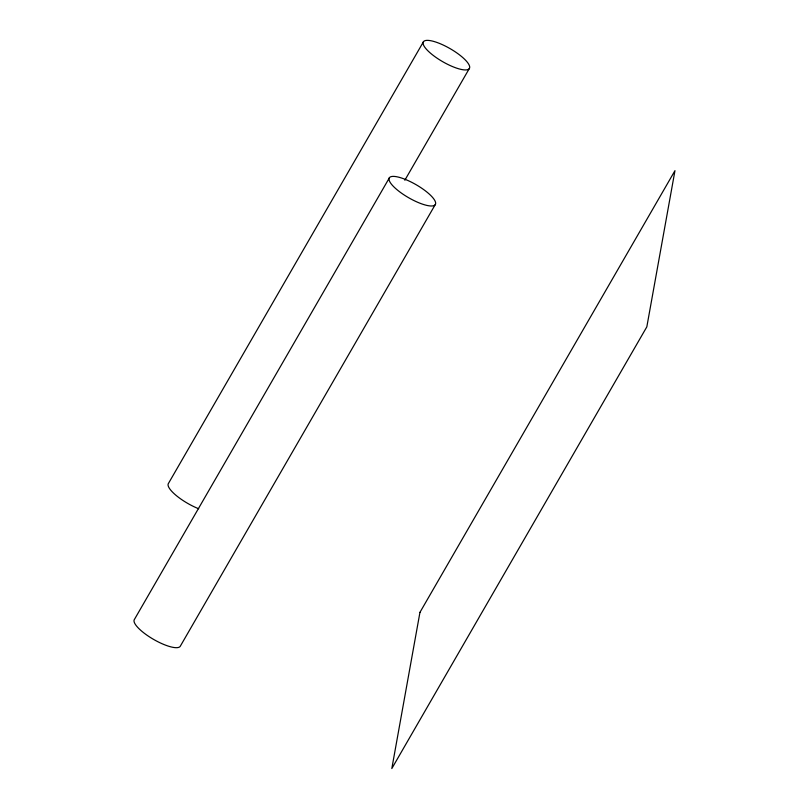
<?xml version="1.0" encoding="UTF-8"?>
<svg xmlns="http://www.w3.org/2000/svg" width="809" height="809" viewBox="0 0 809 809"><rect width="100%" height="100%" fill="white"/><g stroke="black" fill="none" stroke-linecap="round" stroke-linejoin="round"><path stroke-width="1.21" d="M423.552 41.593L168.535 483.286A26.586 7.503 30 0 0 198.68 508.75M389.493 177.636L134.486 619.33A26.586 7.503 30 0 0 152.567 638.807A26.586 7.503 30 0 0 180.154 646.452L435.171 204.758A26.586 7.503 30 0 0 405.026 179.285A26.586 7.503 30 0 0 396.804 189.539A26.586 7.503 30 0 0 435.171 204.758M404.834 180.235L469.22 68.714A26.586 7.503 30 0 0 439.075 43.251A26.586 7.503 30 0 0 430.853 53.495A26.586 7.503 30 0 0 469.22 68.714M419.952 612.352L391.819 768.55L646.826 326.856L674.969 170.659L419.952 612.352"/></g></svg>
